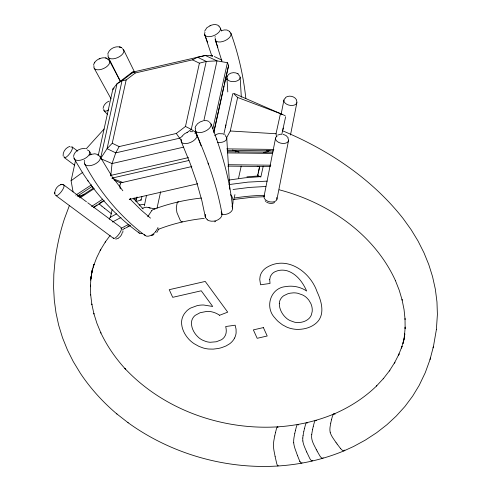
<?xml version="1.0" encoding="UTF-8"?>
<svg xmlns="http://www.w3.org/2000/svg" width="491" height="491" viewBox="0 0 491 491"><rect width="100%" height="100%" fill="white"/><g stroke="black" fill="none" stroke-linecap="round" stroke-linejoin="round"><path stroke-width="0.74" d="M122.971 230.838L122.732 232.617M144.342 205.858L146.502 195.406M302.794 438.021L302.898 436.849A32.774 10.164 77.1 0 1 303.045 435.726M91.062 276.617L90.381 286.756L90.405 285.087L90.688 295.042L90.62 294.342L91.891 304.653M120.154 184.941L120.479 182.916L191.791 166.559M311.736 434.572L311.644 435.738A10.642 3.627 74 0 0 311.632 437.094A6.911 2.357 74 0 0 311.785 438.678A5.757 1.964 74 0 0 312.479 441.378A9.857 3.363 74 0 0 313.006 442.79L313.178 443.201A18.093 6.168 74 0 0 313.792 444.57L316.272 449.492M73.54 156.512C74.012 151.001 80.493 147.889 85.514 148.57M91.05 276.906L90.608 280.073L92.474 268.853L90.866 278.55M103.092 108.431C103.386 105.092 106.099 102.398 109.057 101.128M110.763 175.981L112.052 163.552L115.747 152.861L119.147 146.588L176.294 133.478L185.475 126.463L199.401 63.179L206.226 61.418L217.004 60.866L227.407 62.701L228.554 65.223M436.382 329.602L437.401 314.406L436.965 301.928L435.345 289.224L432.553 276.617L428.803 264.643L423.997 252.847L418.037 241.013L411.194 229.776L403.221 218.655C371.982 178.89 328.651 149.951 282.27 130.661M303.045 435.726L303.751 431.822M436.413 329.418L433.467 346.351L429.981 359.67L425.28 372.632L419.173 385.386L412.673 396.096L404.928 406.48L396.243 416.067L386.914 424.721L376.689 432.675L365.286 440.12L353.508 446.522L343.884 450.898L342.828 450.677L341.251 449.296A18.075 7.285 67.1 0 1 340.386 448.301M93.554 65.137C94.1 61.94 96.954 59.601 99.9 58.576M92.216 270.381L91.479 273.745L94.02 264.256L93.094 267.221L96.549 257.978L100.79 249.299L100.195 250.416L105.405 241.83L105.203 242.106L110.156 235.41M264.017 196.572L275.58 138.014M281.116 114.305L283.933 100.029M276.949 199.278L288.512 140.672M290.494 134.994L296.871 102.687M330.731 423.162L330.069 427.047A32.774 13.208 67.1 0 0 329.958 428.158L329.903 429.318A10.642 4.29 67.1 0 0 329.946 430.65A6.911 2.786 67.1 0 0 330.197 432.203M84.237 161.054L84.384 160.318M107.756 54.151C108.965 48.492 116.692 44.933 121.75 47.793L119.589 46.933L121.793 47.719M312.564 429.551L311.871 433.449A32.774 11.17 74 0 0 311.736 434.572M330.75 423.07L331.45 419.891M294.741 433.639L294.011 437.549A32.774 9.114 80.1 0 0 293.857 438.672L293.741 439.801A10.642 2.958 80.1 0 0 293.667 441.213A6.911 1.921 80.1 0 0 293.722 442.827M303.776 431.73L304.469 428.551M312.583 429.459L313.283 426.286M225.351 127.66L225.934 124.91M282.969 129.52L283.282 128.047M274.745 436.002L273.984 439.911A32.774 6.745 86.4 0 0 273.8 441.041L273.647 442.17A10.642 2.191 86.4 0 0 273.512 443.594A6.911 1.424 86.4 0 0 273.456 445.214A5.757 1.185 86.4 0 0 273.622 448.001A9.857 2.032 86.4 0 0 273.806 449.474L273.868 449.903A18.093 3.725 86.4 0 0 274.107 451.339L275.12 456.507M294.76 433.547L295.459 430.374M274.764 435.91L275.463 432.731M135.534 200.764L136.173 197.861M73.073 191.92L71.091 180.749L75.516 160.637M79.37 196.664L79.695 195.185M98.384 154.892L112.887 88.969L117.011 83.801L132.14 72.269L133.558 71.919L135.35 72.956L192.497 59.847L197.56 57.238L205.306 55.489L212.29 55.6L212.671 56.44M133.558 71.919L122.032 80.727L117.011 83.801L100.557 158.605L107.081 148.681L112.249 143.255L126.169 79.972L135.35 72.956M110.42 217.255L112.114 209.639M133.883 199.223L134.166 197.934M136.222 200.709L137.038 196.977M135.952 201.549L141.156 200.033L141.924 196.541M157.022 208.159L160.637 191.742M203.839 120.712L217.004 60.866L205.306 55.489L132.14 72.269L132.472 72.944M212.904 128.624L227.407 62.701M213.978 131.14L218.133 112.273M218.28 111.598L220.06 103.515M220.207 102.84L221.097 98.801M221.245 98.126L223.914 85.999M224.356 83.979L225.394 79.26L227.075 79.493M213.794 132.816L228.628 65.395M223.743 134.663L232.759 93.701M226.701 137.597L230.267 130.993L237.644 97.476L233.446 93.456M235.545 151.928L235.76 150.958M233.784 199.825L234.937 194.589M238.565 178.116L241.198 166.136M257.548 175.919L259.536 166.891M257.683 175.729L257.965 174.44M258.248 173.151L259.665 166.701M263.231 166.179L260.936 176.613L244.948 177.816L229.033 180.037M276.488 136.744L276.028 133.748L280.453 113.636L237.644 97.476M281.748 134.638L285.652 116.692M275.482 432.639L276.341 429.189A32.774 6.745 86.4 0 1 276.586 428.373L276.844 427.661A10.642 2.191 86.4 0 1 277.145 427.084A6.911 1.424 86.4 0 1 277.495 426.863C296.951 425.617 316.241 421.407 334.236 413.858A6.911 2.786 67.1 0 0 333.579 414.152A10.642 4.29 67.1 0 0 333.107 414.766L332.745 415.496A32.774 13.208 67.1 0 0 332.425 416.325L331.468 419.799M225.081 80.677L228.493 65.978M295.478 430.282L296.374 426.826A32.774 9.114 80.1 0 1 296.644 426.004L296.938 425.292A10.642 2.958 80.1 0 1 297.3 424.709A6.911 1.921 80.1 0 1 297.761 424.47M304.494 428.465L305.402 425.003A32.774 10.164 77.1 0 1 305.684 424.181L305.997 423.463A10.642 3.296 77.1 0 1 306.384 422.874A6.911 2.142 77.1 0 1 306.893 422.628M313.301 426.194L314.228 422.733A32.774 11.17 74 0 1 314.522 421.904L314.848 421.186A10.642 3.627 74 0 1 315.265 420.584A6.911 2.357 74 0 1 315.823 420.327M215.021 37.279L215.218 36.518M195.08 127.899L195.516 126.426L197.566 123.683L200.144 121.94L203.09 120.866M430.03 359.486L430.423 358M433.08 347.843L433.467 346.351M204.612 31.221L206.864 27.711L210.749 25.403M158.857 228.941L156.782 232.507M147.699 216.764L151.688 210.707M69.305 205.772L64.444 218.796C60.012 232.304 56.925 246.237 55.084 260.328L53.82 274.285L53.599 287.775L54.311 300.302L55.986 312.767L58.674 325.183L62.529 337.777L67.451 349.973L73.239 361.523L80.315 373.197C90.43 388.399 102.797 402.019 116.717 413.827L117.005 414.054M94.775 62.204L94.413 62.885M344.842 450.026L344.05 450.836C273.788 480.008 189.336 466.972 128.188 422.788L127.93 422.585M227.302 76.08C229.272 72.41 234.649 71.729 237.994 73.822L237.27 73.417L238.829 74.436M302.039 462.768L301.075 463.136L299.872 461.35M278.299 465.707L277.654 465.898L276.887 464.099A18.075 3.719 86.4 0 1 276.574 462.939L275.126 456.55M312.73 460.57L311.662 461.024L310.232 459.257A18.075 5.604 77.1 0 1 309.637 458.177L306.703 452.002M323.182 457.845L322.022 458.385L320.365 456.648A18.075 6.162 74 0 1 319.678 455.593L317.112 451.069M124.8 228.082L124.456 228.481M94.898 206.453L93.517 207.681M182.462 221.711L181.541 221.938L180.326 220.496L176.926 212.572L176.275 207.896L177.159 202.918A6.868 2.13 77.1 0 1 178.626 201.997M155.586 231.629L157.593 228.518A8.955 4.842 -42.3 0 0 157.955 227.505M86.25 148.773L104.135 128.992M182.192 135.989L184.849 133.564L187.636 132.251M124.389 228.554L122.523 229.825M215.107 135.399L214.862 135.626L216.482 134.362L218.642 133.65L222.877 133.816M182.179 136.326L179.749 138.18L115.747 152.861L107.081 148.681L122.032 80.727L126.169 79.972M187.028 132.619L191.275 129.372L206.226 61.418L197.56 57.238M114.102 88.049L112.887 88.969L113.268 89.81M71.091 180.749L82.887 172.188M285.412 97.537C288.782 94.959 294.465 96.101 296.533 99.82M153.904 234.471L153.438 234.759M93.431 207.736L104.264 200.641M75.755 195.148L91.498 184.849M77.21 196.216L92.326 186.328M79.843 196.989L93.216 188.243M79.904 197.959L94.229 188.593M91.559 206.472L102.815 199.107M95.763 205.735L97.034 204.907M99.581 203.237L102.766 201.157M118.576 238.245L115.766 239.135M130.281 198.83L129.876 199.064M110.45 217.212L116.496 213.849M112.433 222.006L120.982 217.495M125.463 228.162L130.6 225.492M153.124 234.937L152.419 235.275M277.71 135.05L280.962 134.141M129.704 199.156L129.354 199.328M274.653 202.501C272.137 203.98 268.859 203.618 266.472 202.059M333.579 414.152C349.531 407.346 364.383 397.863 376.812 385.723L376.523 385.994L383.588 378.371L383.232 378.831L389.848 370.263L389.32 371L394.893 362.223L394.402 363.082L399.103 353.87L398.41 355.441L402.043 346.253L401.46 348.082L404.228 338.452L403.05 343.485L404.83 333.831L404.332 337.188L405.198 327.092L405.13 328.645L405.026 318.702L405.069 319.328L404.05 309.606L402.043 299.62L402.166 300.13L399.22 290.212L395.365 280.429L395.494 280.723C374.185 233.919 327.957 202.513 279.207 189.796M209.945 25.759C212.793 24.366 216.776 23.789 219.244 26.207M99.133 58.902C101.999 57.533 105.921 57.066 108.425 59.399M89.81 154.911L90.559 154.597L89.301 155.095M158.409 229.315C173.078 223.552 188.562 220.005 204.219 218.366M219.575 315.277L227.707 312.147L205.226 281.435L169.235 289.69L172.703 297.331L201.249 290.789L212.713 306.476L203.636 305.003A23.353 18.572 12.4 0 0 197.081 305.666L190.686 308.029A22.371 17.786 12.4 0 0 186.555 311.085L184.604 313.399A26.796 21.309 12.4 0 0 183.057 316.057L182.658 316.983A24.341 19.358 12.4 0 0 181.59 321.844C181.369 328.301 184.518 334.469 188.771 339.164A28.797 22.899 12.4 0 0 194.184 343.725L198.972 346.394L203.102 347.941A23.703 18.848 12.4 0 0 208.798 349.027L213.211 349.113L217.74 348.573A36.07 28.681 12.4 0 0 221.717 347.616L226.038 345.959L229.622 343.804A22.96 18.259 12.4 0 0 233.624 339.655A23.955 19.051 12.4 0 0 234.569 338.053M154.911 208.853C169.892 203.36 185.543 199.739 201.408 198.039M152.038 235.422L151.455 235.594M78.161 196.498L84.538 194.35M221.742 30.565L224.375 29.939L226.928 30.006L229.837 31.51M79.751 197.247L80.708 196.965M90.988 154.407L94.867 153.763L98.194 154.671M139.131 204.993L143.556 204.403A8.169 5.376 32.6 0 1 144.495 204.526M210.805 55.943L212.29 55.6M183.732 147.116L112.052 163.552L101.232 158.894M110.536 175.477L188.44 157.611M111.758 178.165L188.918 160.471M129.237 199.463L197.646 183.769M69.943 146.349C65.978 147.435 62.652 151.78 63.118 155.96M214.604 221.797L215.709 221.558M263.421 152.462L268.675 151.541M228.978 184.579L248.023 182.118L267.178 181.124M233.348 199.524L251.447 197.327L264.594 196.688M233.047 189.483L249.453 187.433L265.809 186.488M246.905 176.852L258.683 175.919M204.409 120.639L206.944 120.694L209.062 121.486M190.22 131.649L192.742 131.705M154.904 208.976L153.155 209.51A10.256 6.972 89.1 0 0 151.707 210.743M277.495 426.869C221.509 430.19 163.472 409.641 124.824 368.41L125.42 369.06C115.483 358.203 107.032 345.983 100.753 332.653L100.925 333.039L96.905 323.287L93.799 313.387L93.965 314.001L91.799 304.027L91.854 304.34M226.713 148.883L273.88 149.411M227.167 150.363L273.573 150.884M227.29 151.744L272.892 152.253M227.738 152.928L272.542 153.431M228.162 164.712L270.799 165.191M227.769 166.111L270.424 166.596M62.621 184.42L61.59 184.334L62.621 184.42C58.104 184.328 54.305 189.612 54.759 193.945L54.636 192.73L54.759 193.945M230.267 130.993L276.028 133.748M266.331 150.51L270.142 150.743M142.12 208.515A10.415 9.182 -19.4 0 1 146.447 207.214L154.947 208.89M283.111 134.331L286.026 135.498L288.174 137.805M105.504 57.901L106.615 58.245M232.464 149.988L238.988 152.081M257.229 166.24L258.628 166.695M62.363 184.358L63.308 184.677M148.902 207.558L150.166 208.178M112.31 178.386L122.922 182.523M280.453 113.636L285.148 115.661M234.311 93.56L282.337 114.434M140.536 199.671L141.156 200.033M214.352 56.569L221.914 60.117M114.084 179.915L120.479 182.916M192.497 59.847L199.401 63.179M112.249 143.255L119.147 146.588M185.475 126.463L191.275 129.372L196.486 132.914M207.288 219.765L205.471 217.538M72.202 147.018L77.713 151.111M64.309 157.599L74.712 165.332M63.848 185.003L86.477 201.813M87.699 202.722L120.725 227.259M55.949 195.584L113.464 238.319M139.284 233.09C121.645 220.072 105.749 204.655 92.566 187.12M111.58 213.861L104.792 208.522M116.717 413.827L128.188 422.788M145.367 235.717C120.178 216.654 99.458 191.889 84.728 163.976M104.718 208.46L101.932 206.22M101.858 206.159L98.93 203.771M150.492 218.139L141.077 210.019L130.336 199.334M224.761 134.687L225.449 135.252M230.537 194.706C233.372 197.339 233.452 201.709 232.581 205.054A6.524 4.523 44.2 0 1 231.985 206.165M103.994 110.714L107.609 114.63M133.251 198.229L143.145 208.933M265.189 200.85L265.729 201.47M340.386 448.308L337.114 444.03M122.836 190.76L112.433 177.03M176.294 133.478L180.78 139.794M74.116 158.611L83.028 173.562L88.227 181.179M87.686 180.449L93.112 187.863M337.09 443.993L336.065 442.575M336.034 442.538L332.855 437.862A18.093 7.291 67.1 0 1 332.057 436.56L331.836 436.161A9.857 3.971 67.1 0 1 331.137 434.811A5.757 2.32 67.1 0 1 330.173 432.197M111.991 176.41L100.158 156.838M181.118 140.328L181.461 140.868M111.089 98.936L94.149 68.169M89.405 151.216L91.148 154.242M120.565 81.365L109.456 60.81M317.094 451.033L316.29 449.535M134.473 71.895L123.64 49.892M119.786 80.469L108.284 57.134M299.891 461.387L299.909 461.423A18.075 5.027 80.1 0 1 299.363 460.251L297.485 455.568M306.685 451.966L304.561 446.994A18.093 5.61 77.1 0 1 304.021 445.558L303.874 445.141A9.857 3.056 77.1 0 1 303.426 443.711A5.757 1.786 77.1 0 1 302.843 440.973M181.351 141.874L190.017 163.012L196.572 181.83L201.911 200.844L205.342 217.102M196.707 134.632C207.736 160.048 217.108 186.39 221.975 213.732M195.363 130.557L201.022 145.796M297.472 455.531L295.085 448.86A18.093 5.033 80.1 0 1 294.649 447.448L294.532 447.031A9.857 2.743 80.1 0 1 294.164 445.583A5.757 1.602 80.1 0 1 293.71 442.814M211.02 123.996C221.521 150.989 229.825 179.08 232.642 208M220.416 28.202L221.466 31.068M204.679 34.523L211.916 56.275M204.833 34.929L207.503 42.22M216.463 138.732L216.819 139.708M208.074 163.08L208.448 164.16M230.874 33.155C238.528 54.268 243.499 76.326 245.856 98.654M215.377 40.176L221.895 61.16M215.236 39.765L217.838 47.289M191.607 166.075L191.686 167.093M240.136 77.277L241.327 97.138M226.965 78.198L227.787 91.934M226.756 138.1L229.813 189.28M127.807 226.351A177.404 103.122 23.5 0 1 129.323 225.559M120.921 228.554A180.682 105.995 23.3 0 1 129.035 224.27M109.29 219.281A5.241 5.155 -64.2 0 1 110.303 217.163M234.901 197.934A180.682 136.584 -16.5 0 1 264.624 195.301M257.701 176.257A4.867 2.682 55.3 0 1 260.819 177.073M221.171 211.959A8.507 5.788 -11.7 0 1 218.176 219.716A8.507 5.788 -11.7 0 1 207.208 219.827M205.477 217.538A8.955 6.088 -11.8 0 1 205.563 214.346M194.804 133.202A8.507 4.431 -24.4 0 1 190.882 142.28A8.507 4.431 -24.4 0 1 181.363 139.346M232.102 206.036A8.537 5.88 -6.4 0 1 230.389 212.327A8.537 5.88 -6.4 0 1 221.594 214.432M209.436 122.394A8.5 4.431 -24.4 0 1 204.581 131.502A8.5 4.431 -24.4 0 1 195.627 128.176M142.678 233.415A8.537 4.333 -46.2 0 1 138.536 231.973M87.288 149.945A8.5 4.431 -24.4 0 1 84.808 158.575A8.5 4.431 -24.4 0 1 73.926 157.292M155.702 231.684A8.507 4.603 -42.3 0 1 144.514 234.453M97.715 155.211A8.507 4.431 -24.4 0 1 99.139 160.845A8.507 4.431 -24.4 0 1 89.282 165.743A8.507 4.431 -24.4 0 1 84.71 161.668M122.265 48.664A8.507 4.431 -24.4 0 1 117.613 57.631A8.507 4.431 -24.4 0 1 108.198 54.863M107.799 59.503A8.5 4.431 -24.4 0 1 103.767 68.458A8.5 4.431 -24.4 0 1 94.033 65.904M229.585 31.878A8.5 4.431 -24.4 0 1 224.946 40.704A8.5 4.431 -24.4 0 1 215.273 38.366M218.931 26.545A8.507 4.431 -24.4 0 1 217.599 33.431A8.507 4.431 -24.4 0 1 206.674 36.402A8.507 4.431 -24.4 0 1 204.95 32.363M130.569 198.622A24.047 14.159 -87.9 0 1 130.336 198.781M119.792 186.568A8.194 5.18 -87.6 0 1 119.841 184.886M120.252 188.79A12.68 7.555 -88 0 1 119.945 186.568M63.186 184.886A6.604 1.97 -53.4 0 1 61.283 191.736A6.604 1.97 -53.4 0 1 55.655 194.712M122.014 232.967A2.799 0.786 -54.9 0 1 120.774 235.864A2.799 0.786 -54.9 0 1 118.675 237.405M121.074 227.585A6.604 1.921 -54.1 0 1 118.638 234.588A6.604 1.921 -54.1 0 1 113.249 237.853M70.931 147.104A6.604 1.97 -53.4 0 1 69.857 153.45A6.604 1.97 -53.4 0 1 64.039 156.408M108.517 109.953A6.604 2.639 -42.8 0 1 103.822 109.248M297.755 424.42A5.757 1.602 80.1 0 1 298.454 424.973M277.495 426.814A5.757 1.185 86.4 0 1 277.992 427.422M306.887 422.579A5.757 1.786 77.1 0 1 307.581 422.997M302.861 440.979A6.911 2.142 77.1 0 1 302.757 439.384A10.642 3.302 77.1 0 1 302.794 438.027M315.811 420.284A5.757 1.964 74 0 1 316.425 420.548M334.218 413.803A5.757 2.32 67.1 0 1 335.114 414.109M238.786 75.154A6.604 3.903 -3.4 0 1 238.387 80.205A6.604 3.903 -3.4 0 1 229.941 81.15A6.604 3.903 -3.4 0 1 227.499 76.418M225.4 135.976A6.604 3.903 -3.4 0 1 225.369 140.764A6.604 3.903 -3.4 0 1 217.544 142.249M296.288 100.33A6.604 4.002 11.2 0 1 294.005 105.178A6.604 4.002 11.2 0 1 285.504 103.435A6.604 4.002 11.2 0 1 285.461 98.102M287.929 138.315A6.604 4.002 11.2 0 1 285.645 143.163A6.604 4.002 11.2 0 1 277.151 141.42A6.604 4.002 11.2 0 1 277.102 136.093M276.703 197.535A6.604 4.002 12.1 0 1 269.989 201.893A6.604 4.002 12.1 0 1 264.655 195.332M234.569 338.053A22.813 18.142 12.4 0 0 236.11 332.898L236.061 329.173L235.146 325.208L225.682 326.533C226.615 329.995 226.664 334.046 224.393 337.022A14.122 11.232 12.4 0 1 221.349 339.79L216.304 341.767L210.179 342.276A15.417 12.263 12.4 0 1 205.968 341.509L202.697 340.214A17.651 14.036 12.4 0 1 198.978 337.845C194.258 333.819 190.6 327.429 191.68 321.065A15.559 12.373 12.4 0 1 192.951 317.941A14.699 11.692 12.4 0 1 195.246 315.339L200.113 312.718L206.852 311.404A15.393 12.238 12.4 0 1 211.86 311.859A17.934 14.264 12.4 0 1 219.587 315.265M269.712 279.643L270.025 283.454L260.568 284.78L259.751 279.379L260.144 276.114A20.346 16.185 12.4 0 1 265.662 268.135C286.05 254.43 310.226 271.431 317.137 291.942C321.611 301.382 325.361 314.762 316.437 322.894C311.098 327.718 303.634 329.627 296.558 329.363A23.433 18.633 12.4 0 1 291.605 328.669A22.733 18.081 12.4 0 1 286.848 327.147L282.429 324.797L278.366 321.654A30.497 24.255 12.4 0 1 274.966 317.99C264.471 307.391 270.406 287.658 285.903 286.597A23.488 18.676 12.4 0 1 291.378 286.192C296.803 286.296 302.161 288.008 306.666 291.034C302.843 282.356 296.632 273.818 287.229 270.817A14.963 11.894 12.4 0 0 279.391 270.357A16.59 13.189 12.4 0 0 277.611 270.756L275.163 271.658A12.797 10.176 12.4 0 0 272.247 273.702L270.363 276.359L269.712 279.643M279.311 303.34C279.176 309.33 282.503 315.142 287.131 318.8A15.994 12.717 12.4 0 0 289.929 320.531L294.422 322.151A13.68 10.876 12.4 0 0 298.209 322.556L301.271 322.262A15.908 12.649 12.4 0 0 309.085 318.401A15.473 12.3 12.4 0 0 311.38 314.872L312.184 311.546A22.856 18.179 12.4 0 0 310.797 303.438L308.729 299.97L306.611 297.663A15.712 12.496 12.4 0 0 302.646 294.987L298.037 293.33A15.252 12.128 12.4 0 0 293.354 292.851L290.199 293.188A19.886 15.816 12.4 0 0 287.812 293.784L283.823 295.668A14.122 11.225 12.4 0 0 281.411 297.92L281.03 298.442A15.565 12.373 12.4 0 0 280.079 300.161A15.141 12.042 12.4 0 0 279.496 302.026L279.311 303.34M263.385 327.589L253.362 329.891L257.18 338.299L267.202 335.997L263.385 327.589M61.105 184.45L60.774 184.512L61.878 184.34L61.105 184.45"/></g></svg>
